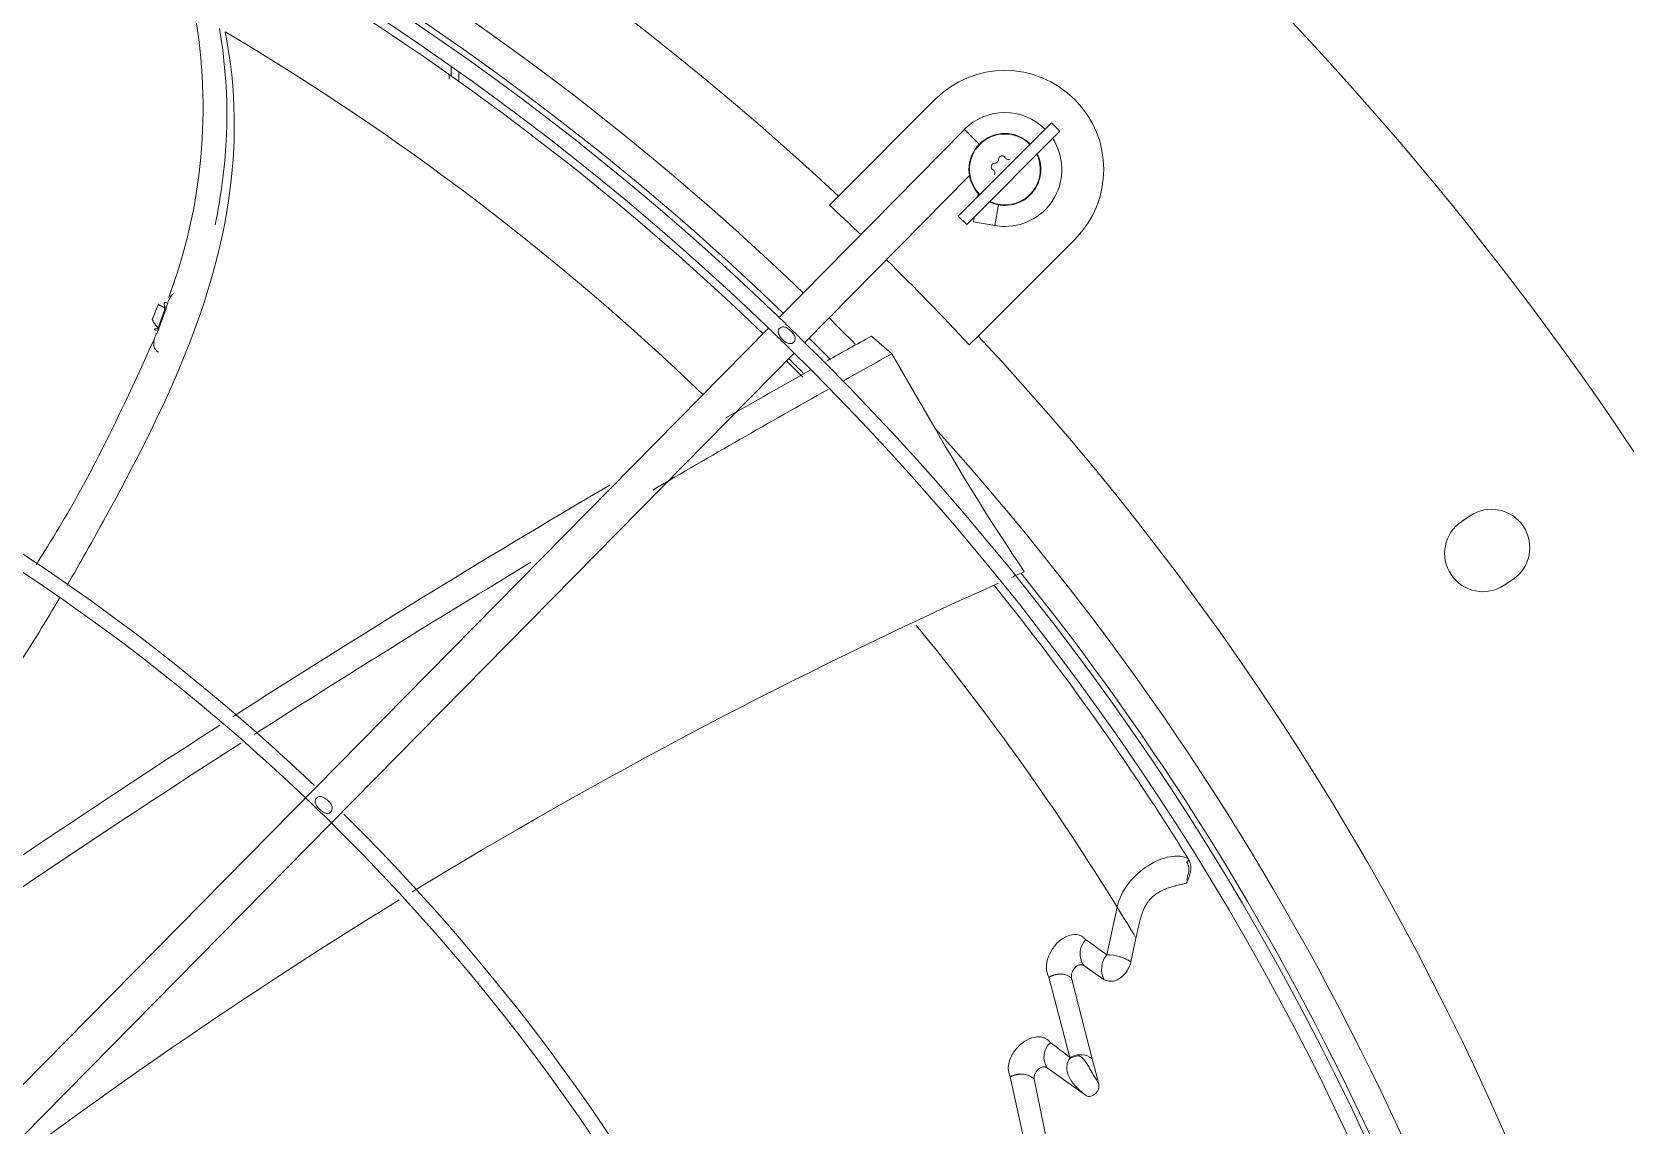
# Model space of a CAD drawing. Header units: millimetres. Extents: x 113490 to 142599, y -20467 to 115.
# Drawn here: x 126723.5 to 126989.3, y -11165.8 to -10983.5 of the extents above; entities that cross this region are included whole.
import ezdxf

# ---------------------------------------------------------------- set-up
doc = ezdxf.new("R2010")
doc.units = ezdxf.units.MM
doc.layers.add('DV3_0', color=7, linetype='Continuous')

msp = doc.modelspace()

# ---------------------------------------------------------------- linework, layer by layer
at = {"layer": 'DV3_0', "color": 7, "linetype": 'Continuous', "lineweight": 15}
for p, q in [((126793.1, -10991.36), (126793.1, -10990.69)), ((126793.41, -10989.24), (126793.41, -10990.89)), ((126794.69, -10990.15), (126794.69, -10991.82)), ((126874.12, -10994.77), (126858.01, -11010.88)), ((126878.01, -11014.22), (126893.57, -10998.66)), ((126894.98, -11000.07), (126893.57, -10998.66)), ((126879.03, -10999.77), (126848.11, -11031.12)), ((126894.98, -11000.07), (126879.43, -11015.63)), ((126852.41, -11035.3), (126879.88, -11007.45)), ((126858.01, -11010.88), (126856.52, -11012.37)), ((126881.35, -11010.47), (126881.27, -11010.96)), ((126878.01, -11014.22), (126879.43, -11015.63)), ((126880.66, -11014.4), (126880.53, -11015.16)), ((126880.53, -11015.16), (126884.14, -11015.79)), ((126881.35, -11034.22), (126897.46, -11018.1)), ((126746.72, -11026.61), (126746.33, -11027.77)), ((126744.61, -11028.85), (126743.51, -11031.51)), ((126744.66, -11032.97), (126745.84, -11029.65)), ((126745.84, -11029.65), (126745.72, -11029.59)), ((126846.36, -11032.9), (126693.62, -11187.79)), ((126743.89, -11034.75), (126743.21, -11036.14)), ((126866.92, -11037.2), (126863.52, -11034.24)), ((126879.86, -11035.71), (126881.35, -11034.22)), ((126697.94, -11191.95), (126850.66, -11037.08)), ((126874.14, -11049.64), (126866.92, -11037.2)), ((126963.42, -11064.19), (126962, -11065.13)), ((126969.11, -11075.78), (126970.53, -11074.83)), ((126916.14, -11125.41), (126916.13, -11125.42)), ((126904.53, -11129.47), (126902.79, -11137.41)), ((126907.66, -11134.62), (126906.81, -11138.56)), ((126902.34, -11141.56), (126898.94, -11139.2)), ((126893.13, -11141.15), (126896.65, -11154.53)), ((126896.92, -11141.31), (126900.33, -11154.74)), ((126899.26, -11160.84), (126892.86, -11156.25)), ((126896.65, -11154.53), (126896.56, -11154.73)), ((126900.33, -11154.74), (126901.44, -11158.93)), ((126886.68, -11157.76), (126889.32, -11169.95)), ((126890.69, -11158.13), (126893.98, -11174.37))]:
    msp.add_line(p, q, dxfattribs=at)
at = {"layer": 'DV3_0', "color": 7, "linetype": 'Continuous', "lineweight": 20}
for p, q in [((126881.52, -11002.22), (126879.03, -10999.77)), ((126884.75, -11012.35), (126884.14, -11015.79)), ((126744.53, -11032.91), (126745.72, -11029.59))]:
    msp.add_line(p, q, dxfattribs=at)
at = {"layer": 'DV3_0', "color": 7, "linetype": 'Continuous', "lineweight": 15}
for centre, radius, start, end in [((126532.24, -11359.99), 551.5, 15.4775, 74.5225), ((126532.24, -11359.99), 477.5, 46.9802, 133.0198), ((126532.24, -11359.99), 456, 45.9967, 135.345), ((126532.24, -11359.99), 453.5, 45.9921, 90), ((126532.24, -11359.99), 457, 46.1533, 71.5308), ((126531.95, -11360.29), 452.62, 46.1596, 59.0713), ((126662.13, -10996.17), 89.89, 340.2075, 11.1643), ((126671.18, -10997.37), 84.81, 350.506, 9.7892), ((126885.79, -11006.44), 16.5, 315, 135), ((126885.79, -11006.44), 9.5, 45, 135.4011), ((126885.79, -11006.44), 6, 45, 225), ((126885.79, -11006.44), 5.91, 45, 225), ((126885.79, -11006.44), 9.5, 270, 32.8243), ((126885.79, -11006.44), 6, 244.4712, 25.5288), ((126885.79, -11006.44), 5.91, 244.7712, 25.2288), ((126884.14, -11004.79), 0.6, 268.8788, 1.1212), ((126885.34, -11004.77), 0.6, 28.8618, 181.1382), ((126886.39, -11004.19), 0.6, 208.8788, 301.1212), ((126884.12, -11005.99), 0.6, 88.8617, 241.1383), ((126883.54, -11007.04), 0.6, 328.8788, 61.1212), ((126657.08, -10995.56), 99.02, 348.2937, 350.8181), ((126532.24, -11359.99), 475.39, 46.1242, 46.989), ((126532.24, -11359.99), 346, 46.4603, 135.3186), ((126532.24, -11359.99), 343.5, 46.1768, 90), ((126885.79, -11006.44), 9.5, 260, 270), ((126532.24, -11359.99), 475.39, 43.011, 45.4011), ((126748.69, -11023.24), 10.53, 246.7388, 247.5077), ((126532.24, -11359.99), 453.5, 45.5613, 45.9921), ((126532.24, -11359.99), 456, 45.5718, 45.9967), ((126532.24, -11359.99), 453.5, 315.9918, 45.5613), ((126532.24, -11359.99), 456, 45.5635, 45.5718), ((126532.24, -11359.99), 456, 316.0129, 45.5635), ((126532.24, -11359.99), 457, 44.7675, 45.4011), ((127751.82, -12646.64), 1840.9, 118.85102, 119.11114), ((126532.24, -11359.99), 477.5, 316.9802, 43.0198), ((126532.41, -11360.07), 451.61, 44.9426, 45.422), ((126531.95, -11360.29), 452.62, 44.9736, 45.3982), ((127797.63, -12718.12), 1921.39, 118.97291, 119.25077), ((127751.82, -12646.64), 1840.9, 119.21123, 119.71692), ((127797.63, -12718.12), 1921.39, 119.33543, 120.34114), ((127227.13, -10846.16), 407.44, 209.9611, 213.9179), ((127751.82, -12646.64), 1840.9, 120.41446, 122.71107), ((126966.97, -11069.51), 6.4, 303.75, 123.75), ((126965.56, -11070.45), 6.4, 123.75, 303.75), ((127797.63, -12718.12), 1921.39, 121.04565, 122.66649), ((127241.25, -11871.46), 872.22, 113.81734, 113.97137), ((126532.24, -11359.99), 457, 12.0648, 38.7918), ((127241.25, -11871.46), 872.22, 114.12782, 121.39321), ((126531.95, -11360.29), 452.62, 31.8629, 38.9292), ((127751.82, -12646.64), 1840.9, 122.79128, 126.30553), ((127797.63, -12718.12), 1921.39, 122.74609, 126.08801), ((126532.24, -11359.99), 343.5, 46.146, 46.1768), ((126532.24, -11359.99), 343.5, 45.622, 46.146), ((126532.24, -11359.99), 343.5, 315.6512, 45.622), ((126532.24, -11359.99), 346, 316.5062, 45.3204), ((127241.25, -11871.46), 872.22, 121.56134, 127.88902), ((126626.66, -11302.12), 327.14, 30.7976, 31.8538), ((126901.69, -11137.25), 3.37, 135.5263, 215.3895), ((126794.75, -11284.08), 182.17, 53.6224, 54.9817), ((126905.72, -11139.83), 3.8, 140.4176, 207.0601), ((126902.88, -11144.73), 7.32, 57.4467, 90.6656), ((126902.95, -11144.46), 7.05, 56.8109, 91.3014), ((126895.46, -11154.45), 3.16, 130.9121, 214.6491), ((126793.31, -11287.54), 168.44, 52.1547, 53.5467), ((126898.86, -11156.22), 2.74, 147.2142, 153.9637), ((126898.49, -11157.99), 3.78, 95.905, 120.715), ((126897.36, -11156.04), 1.96, 57.2613, 67.8559)]:
    msp.add_arc(centre, radius, start, end, dxfattribs=at)
at = {"layer": 'DV3_0', "color": 7, "linetype": 'Continuous', "lineweight": 20}
for centre, radius, start, end in [((126532.24, -11359.99), 461.75, 46.1456, 74.9574), ((126534.26, -11358.1), 435.17, 46.1979, 59.4106), ((126532.24, -11359.99), 461.75, 44.6314, 45.4011), ((126532.24, -11359.99), 461.75, 11.9044, 42.2304), ((126534.26, -11358.1), 435.17, 31.6947, 39.3007)]:
    msp.add_arc(centre, radius, start, end, dxfattribs=at)
at = {"layer": 'DV3_0', "color": 7, "linetype": 'Continuous', "lineweight": 15}
for points, knots in [([(126729.32, -11075.81), (126731.52, -11072.04), (126733.66, -11068.24), (126740.4, -11055.96), (126744.86, -11047.36), (126752.11, -11029.8), (126754.9, -11020.83), (126757.64, -11002.5), (126757.62, -10993.13), (126755.71, -10983.5)], [0.5681808, 0.5681808, 0.5681808, 0.5681808, 0.625, 0.625, 0.75, 0.75, 0.875, 0.875, 1, 1, 1, 1]), ([(126881.56, -11010.66), (126881.55, -11010.68), (126881.5, -11010.73), (126881.4, -11010.83), (126881.31, -11010.92), (126881.27, -11010.96)], [0.93699996, 0.93699996, 0.93699996, 0.93699996, 0.94570082, 0.97250001, 1, 1, 1, 1]), ([(126745.72, -11029.59), (126745.72, -11029.57), (126745.72, -11029.53), (126745.7, -11029.48), (126745.68, -11029.41), (126745.65, -11029.33), (126745.6, -11029.23), (126745.54, -11029.07), (126745.5, -11028.91), (126745.51, -11028.72), (126745.63, -11028.58), (126745.82, -11028.66), (126745.91, -11028.7)], [0, 0, 0, 0, 0.012084, 0.035764, 0.071851, 0.12021, 0.179925, 0.272988, 0.439319, 0.559714, 0.789237, 1, 1, 1, 1]), ([(126745.84, -11029.65), (126745.86, -11029.58), (126745.92, -11029.41), (126746.02, -11029.04), (126746.15, -11028.58), (126746.39, -11027.97), (126746.69, -11027.45), (126747.03, -11027.21), (126747.16, -11027.15)], [0, 0, 0, 0, 0.0429002, 0.1091943, 0.2347989, 0.3498566, 0.5249439, 0.6190596, 0.6190596, 0.6190596, 0.6190596]), ([(126744.53, -11032.91), (126744.49, -11032.86), (126744.4, -11032.76), (126744.28, -11032.61), (126744.16, -11032.47), (126744.05, -11032.33), (126743.95, -11032.19), (126743.86, -11032.06), (126743.78, -11031.94), (126743.71, -11031.82), (126743.66, -11031.71), (126743.62, -11031.6), (126743.59, -11031.51), (126743.58, -11031.42), (126743.58, -11031.34), (126743.61, -11031.27), (126743.63, -11031.23), (126743.65, -11031.22)], [0, 0, 0, 0, 0.0311661, 0.0627807, 0.0948218, 0.1272711, 0.1601151, 0.1933452, 0.2269583, 0.2609572, 0.2953511, 0.3301562, 0.3653956, 0.4011001, 0.4373078, 0.4740646, 0.5114239, 0.5114239, 0.5114239, 0.5114239]), ([(126745.72, -11029.59), (126745.67, -11029.56), (126745.57, -11029.5), (126745.44, -11029.43), (126745.31, -11029.35), (126745.2, -11029.29), (126745.09, -11029.23), (126744.99, -11029.18), (126744.91, -11029.13), (126744.83, -11029.09), (126744.76, -11029.06), (126744.7, -11029.04), (126744.65, -11029.02), (126744.62, -11029), (126744.59, -11028.99), (126744.57, -11028.99), (126744.56, -11029), (126744.56, -11029), (126744.56, -11029)], [0, 0, 0, 0, 0.0311137, 0.0619047, 0.0923728, 0.1225191, 0.1523454, 0.1818546, 0.2110506, 0.2399387, 0.268525, 0.2968177, 0.3248276, 0.3525658, 0.3800436, 0.4072714, 0.4342595, 0.4395457, 0.4395457, 0.4395457, 0.4395457]), ([(126744.56, -11036.92), (126744.51, -11036.89), (126744.43, -11036.83), (126744.32, -11036.73), (126744.23, -11036.64), (126744.14, -11036.55), (126744.07, -11036.45), (126743.96, -11036.3), (126743.85, -11036.07), (126743.77, -11035.72), (126743.78, -11035.29), (126743.88, -11034.75), (126744.05, -11034.28), (126744.22, -11033.91), (126744.35, -11033.65), (126744.46, -11033.44), (126744.53, -11033.28), (126744.57, -11033.2), (126744.6, -11033.12), (126744.64, -11033.04), (126744.66, -11032.99), (126744.66, -11032.97)], [0, 0, 0, 0, 0.034241, 0.066465, 0.096696, 0.125001, 0.151472, 0.176226, 0.25207, 0.325623, 0.425466, 0.55097, 0.706068, 0.768852, 0.834053, 0.905379, 0.925458, 0.944909, 0.964128, 0.982722, 1, 1, 1, 1]), ([(126744.19, -11033.27), (126744.13, -11033.26), (126744.02, -11033.23), (126743.89, -11033.15), (126743.88, -11033.08), (126743.99, -11033.04), (126744.14, -11033.03), (126744.31, -11033.03), (126744.43, -11033.02), (126744.51, -11032.98), (126744.53, -11032.93), (126744.53, -11032.91)], [0, 0, 0, 0, 0.128959, 0.223426, 0.47224, 0.607766, 0.749503, 0.893225, 0.958473, 0.988067, 1, 1, 1, 1]), ([(126850.58, -11035.25), (126850.53, -11035.29), (126850.44, -11035.37), (126850.21, -11035.49), (126849.81, -11035.52), (126849.38, -11035.34), (126848.99, -11035.08), (126848.68, -11034.8), (126848.4, -11034.5), (126848.13, -11034.12), (126847.94, -11033.7), (126847.97, -11033.31), (126848.08, -11033.07), (126848.16, -11032.98), (126848.2, -11032.94)], [0, 0, 0, 0, 0.040419, 0.081737, 0.180004, 0.318741, 0.407079, 0.502384, 0.597672, 0.685216, 0.821732, 0.918627, 0.959704, 1, 1, 1, 1]), ([(126848.2, -11032.94), (126848.25, -11032.9), (126848.34, -11032.82), (126848.58, -11032.7), (126848.98, -11032.66), (126849.41, -11032.84), (126849.79, -11033.11), (126850.1, -11033.38), (126850.38, -11033.68), (126850.66, -11034.06), (126850.84, -11034.48), (126850.81, -11034.87), (126850.7, -11035.11), (126850.62, -11035.2), (126850.58, -11035.25)], [0, 0, 0, 0, 0.040441, 0.08184, 0.180502, 0.319168, 0.407275, 0.502441, 0.597059, 0.684342, 0.821198, 0.918588, 0.959713, 1, 1, 1, 1]), ([(126743.21, -11036.14), (126739.18, -11044.97), (126733.85, -11056.5), (126726.78, -11068.25), (126724.15, -11072.38)], [0, 0, 0, 0, 0.1495548, 0.2319685, 0.2319685, 0.2319685, 0.2319685]), ([(126659.82, -11162.1), (126661.38, -11160.46), (126662.94, -11158.82), (126671.48, -11149.86), (126678.42, -11142.62), (126691.86, -11127.94), (126698.35, -11120.53), (126710.41, -11105.22), (126715.95, -11097.32), (126723.51, -11085.5), (126725.82, -11081.73), (126728.07, -11077.93)], [0.0971663, 0.0971663, 0.0971663, 0.0971663, 0.125, 0.125, 0.25, 0.25, 0.375, 0.375, 0.5, 0.5, 0.557529, 0.557529, 0.557529, 0.557529]), ([(126770.96, -11111.27), (126771.01, -11111.23), (126771.1, -11111.14), (126771.34, -11111.03), (126771.74, -11110.99), (126772.17, -11111.17), (126772.56, -11111.43), (126772.87, -11111.71), (126773.15, -11112.01), (126773.42, -11112.38), (126773.6, -11112.81), (126773.57, -11113.2), (126773.46, -11113.44), (126773.38, -11113.53), (126773.34, -11113.57)], [0, 0, 0, 0, 0.040471, 0.081926, 0.180876, 0.319892, 0.408079, 0.503208, 0.597701, 0.68481, 0.821378, 0.918632, 0.959731, 1, 1, 1, 1]), ([(126773.34, -11113.57), (126773.3, -11113.61), (126773.21, -11113.7), (126772.97, -11113.81), (126772.57, -11113.85), (126772.14, -11113.67), (126771.75, -11113.4), (126771.44, -11113.13), (126771.16, -11112.83), (126770.89, -11112.45), (126770.7, -11112.03), (126770.73, -11111.64), (126770.84, -11111.4), (126770.92, -11111.31), (126770.96, -11111.27)], [0, 0, 0, 0, 0.040443, 0.081793, 0.180216, 0.319289, 0.407802, 0.503208, 0.598506, 0.68594, 0.822069, 0.918689, 0.959722, 1, 1, 1, 1]), ([(126904.53, -11129.47), (126904.82, -11128.05), (126905.5, -11126.71), (126907.32, -11124.35), (126908.46, -11123.33), (126910.88, -11121.79), (126912.16, -11121.26), (126914.52, -11120.84), (126915.59, -11120.94), (126916.37, -11121.36)], [0, 0, 0, 0, 0.25, 0.25, 0.5, 0.5, 0.75, 0.75, 1, 1, 1, 1]), ([(126916.37, -11121.36), (126916.44, -11121.42), (126916.45, -11121.51), (126916.36, -11121.72), (126916.26, -11121.84), (126916.13, -11121.92)], [0, 0, 0, 0, 0.5, 0.5, 1, 1, 1, 1]), ([(126916.37, -11121.36), (126916.4, -11121.43), (126916.48, -11121.56), (126916.57, -11121.76), (126916.66, -11121.96), (126916.73, -11122.18), (126916.78, -11122.39), (126916.81, -11122.61), (126916.82, -11122.83), (126916.82, -11123.14), (126916.78, -11123.54), (126916.65, -11124.02), (126916.49, -11124.49), (126916.31, -11124.95), (126916.19, -11125.26), (126916.13, -11125.42)], [0, 0, 0, 0, 0.053441, 0.106823, 0.159977, 0.212862, 0.265557, 0.318103, 0.370297, 0.421864, 0.536324, 0.651095, 0.76641, 0.882048, 1, 1, 1, 1]), ([(126916.13, -11121.92), (126916.16, -11121.97), (126916.22, -11122.07), (126916.29, -11122.22), (126916.35, -11122.38), (126916.4, -11122.53), (126916.45, -11122.68), (126916.48, -11122.87), (126916.51, -11123.13), (126916.49, -11123.51), (126916.38, -11123.98), (126916.25, -11124.33), (126916.18, -11124.52)], [0, 0, 0, 0, 0.065844, 0.129396, 0.190719, 0.249962, 0.307355, 0.36321, 0.475873, 0.588457, 0.784846, 1, 1, 1, 1]), ([(126907.66, -11134.62), (126907.72, -11134.38), (126907.82, -11133.86), (126908.03, -11132.89), (126908.27, -11131.85), (126908.59, -11130.76), (126908.91, -11129.89), (126909.27, -11129.17), (126909.6, -11128.65), (126910, -11128.15), (126910.48, -11127.68), (126911.07, -11127.22), (126911.78, -11126.79), (126912.53, -11126.45), (126913.19, -11126.22), (126913.65, -11126.07), (126914.02, -11125.97), (126914.38, -11125.88), (126914.72, -11125.8), (126915.04, -11125.72), (126915.35, -11125.64), (126915.64, -11125.57), (126915.9, -11125.49), (126916.05, -11125.44), (126916.13, -11125.42)], [0, 0, 0, 0, 0.040231, 0.086345, 0.160439, 0.21481, 0.272378, 0.313799, 0.35158, 0.380362, 0.430328, 0.47797, 0.529874, 0.605985, 0.666019, 0.700163, 0.735058, 0.770693, 0.807058, 0.844149, 0.881968, 0.92053, 0.959861, 1, 1, 1, 1]), ([(126916.14, -11125.41), (126916.15, -11125.4), (126916.16, -11125.39), (126916.17, -11125.37), (126916.17, -11125.34), (126916.18, -11125.3), (126916.19, -11125.25), (126916.2, -11125.17), (126916.2, -11125.07), (126916.2, -11124.92), (126916.2, -11124.73), (126916.19, -11124.59), (126916.18, -11124.52)], [0, 0, 0, 0, 0.045104, 0.093894, 0.147075, 0.205242, 0.268921, 0.338596, 0.464685, 0.615485, 0.788015, 1, 1, 1, 1]), ([(126899.28, -11134.89), (126899.22, -11134.81), (126899.1, -11134.66), (126898.8, -11134.41), (126898.17, -11134.04), (126896.96, -11133.95), (126895.36, -11134.6), (126894.17, -11135.75), (126893.41, -11136.91), (126892.97, -11137.87), (126892.71, -11138.97), (126892.69, -11140.15), (126892.98, -11140.81), (126893.13, -11141.15)], [0, 0, 0, 0, 0.027264, 0.054523, 0.113506, 0.240954, 0.387043, 0.554418, 0.629062, 0.712518, 0.803043, 0.898853, 1, 1, 1, 1]), ([(126898.94, -11139.2), (126898.91, -11139.19), (126898.86, -11139.16), (126898.78, -11139.12), (126898.7, -11139.09), (126898.57, -11139.07), (126898.41, -11139.06), (126898.2, -11139.1), (126897.98, -11139.19), (126897.67, -11139.37), (126897.39, -11139.64), (126897.16, -11139.98), (126897.04, -11140.23), (126896.95, -11140.47), (126896.9, -11140.7), (126896.88, -11140.91), (126896.88, -11141.12), (126896.91, -11141.24), (126896.92, -11141.31)], [0, 0, 0, 0, 0.029362, 0.058549, 0.087832, 0.117479, 0.179817, 0.243639, 0.313764, 0.385745, 0.542709, 0.6233, 0.703555, 0.766315, 0.828517, 0.887168, 0.943896, 1, 1, 1, 1]), ([(126906.81, -11138.56), (126906.79, -11138.65), (126906.71, -11138.98), (126906.39, -11139.87), (126905.68, -11140.85), (126904.72, -11141.53), (126903.91, -11141.82), (126903.08, -11141.86), (126902.59, -11141.66), (126902.34, -11141.56)], [0, 0, 0, 0, 0.040227, 0.156523, 0.425511, 0.56901, 0.708916, 0.851779, 1, 1, 1, 1]), ([(126893.13, -11141.15), (126893.18, -11141.12), (126893.26, -11141.08), (126893.39, -11141.01), (126893.52, -11140.95), (126893.66, -11140.89), (126893.79, -11140.84), (126893.92, -11140.8), (126894.05, -11140.76), (126894.18, -11140.72), (126894.31, -11140.69), (126894.43, -11140.67), (126894.55, -11140.65), (126894.67, -11140.63), (126894.79, -11140.62), (126894.9, -11140.61), (126895.02, -11140.61), (126895.12, -11140.61), (126895.23, -11140.61), (126895.33, -11140.62), (126895.49, -11140.64), (126895.71, -11140.67), (126895.98, -11140.74), (126896.23, -11140.84), (126896.48, -11140.96), (126896.72, -11141.11), (126896.85, -11141.24), (126896.92, -11141.31)], [0, 0, 0, 0, 0.033962, 0.067022, 0.09926, 0.130745, 0.161535, 0.191676, 0.221209, 0.250165, 0.278572, 0.30645, 0.333819, 0.360694, 0.387087, 0.413011, 0.438473, 0.463484, 0.488049, 0.512176, 0.535866, 0.604535, 0.676059, 0.750915, 0.829536, 0.912374, 1, 1, 1, 1]), ([(126893.39, -11152.06), (126893.29, -11151.94), (126893.1, -11151.7), (126892.74, -11151.44), (126892.35, -11151.25), (126891.94, -11151.13), (126891.52, -11151.09), (126890.69, -11151.11), (126889.38, -11151.54), (126888.11, -11152.56), (126887.27, -11153.61), (126886.74, -11154.53), (126886.4, -11155.59), (126886.3, -11156.74), (126886.55, -11157.42), (126886.68, -11157.76)], [0, 0, 0, 0, 0.044448, 0.08732, 0.128788, 0.169031, 0.208035, 0.245711, 0.394808, 0.553958, 0.628764, 0.712553, 0.803274, 0.899084, 1, 1, 1, 1]), ([(126892.86, -11156.25), (126892.84, -11156.23), (126892.79, -11156.2), (126892.7, -11156.16), (126892.62, -11156.13), (126892.49, -11156.1), (126892.32, -11156.08), (126892.1, -11156.11), (126891.87, -11156.18), (126891.56, -11156.34), (126891.27, -11156.58), (126891.02, -11156.87), (126890.88, -11157.1), (126890.78, -11157.32), (126890.71, -11157.52), (126890.67, -11157.73), (126890.66, -11157.94), (126890.68, -11158.07), (126890.69, -11158.13)], [0, 0, 0, 0, 0.030086, 0.060141, 0.090432, 0.121217, 0.185591, 0.251321, 0.32233, 0.394829, 0.548781, 0.625513, 0.701915, 0.762387, 0.822068, 0.88272, 0.941531, 1, 1, 1, 1]), ([(126896.4, -11155.01), (126896.23, -11155.35), (126896.15, -11155.71), (126896.11, -11156.41), (126896.15, -11156.76), (126896.32, -11157.41), (126896.45, -11157.71), (126896.76, -11158.28), (126896.94, -11158.54), (126897.33, -11159.03), (126897.53, -11159.26), (126897.93, -11159.67), (126898.13, -11159.86), (126898.7, -11160.37), (126899.04, -11160.65), (126899.26, -11160.84)], [0, 0, 0, 0, 0.125, 0.125, 0.25, 0.25, 0.375, 0.375, 0.5, 0.5, 0.625, 0.625, 0.75, 0.75, 1, 1, 1, 1]), ([(126896.65, -11154.53), (126897.23, -11154.2), (126897.96, -11154.03), (126899.31, -11154.11), (126899.93, -11154.35), (126900.33, -11154.74)], [0, 0, 0, 0, 0.5, 0.5, 1, 1, 1, 1]), ([(126901.44, -11158.93), (126901.3, -11158.66), (126901.11, -11158.35), (126900.69, -11157.66), (126900.46, -11157.26), (126900.09, -11156.62), (126899.96, -11156.4), (126899.7, -11155.94), (126899.56, -11155.71), (126899.27, -11155.27), (126899.12, -11155.05), (126898.8, -11154.68), (126898.62, -11154.52), (126898.42, -11154.39)], [0, 0, 0, 0, 0.25, 0.25, 0.5, 0.5, 0.625, 0.625, 0.75, 0.75, 0.875, 0.875, 1, 1, 1, 1]), ([(126886.68, -11157.76), (126886.72, -11157.74), (126886.81, -11157.69), (126886.95, -11157.63), (126887.08, -11157.57), (126887.21, -11157.53), (126887.34, -11157.49), (126887.47, -11157.45), (126887.59, -11157.42), (126887.71, -11157.39), (126887.82, -11157.37), (126887.92, -11157.36), (126888.03, -11157.34), (126888.12, -11157.33), (126888.21, -11157.32), (126888.3, -11157.32), (126888.38, -11157.31), (126888.46, -11157.31), (126888.53, -11157.31), (126888.59, -11157.31), (126888.65, -11157.32), (126888.85, -11157.32), (126889.16, -11157.36), (126889.57, -11157.46), (126889.92, -11157.59), (126890.22, -11157.75), (126890.48, -11157.93), (126890.62, -11158.07), (126890.69, -11158.13)], [0, 0, 0, 0, 0.032977, 0.064623, 0.095011, 0.124194, 0.152217, 0.179111, 0.204897, 0.229593, 0.25321, 0.275753, 0.297227, 0.317632, 0.336967, 0.355229, 0.372416, 0.388523, 0.403544, 0.417476, 0.430311, 0.442045, 0.545349, 0.644314, 0.739144, 0.829909, 0.916758, 1, 1, 1, 1]), ([(126899.26, -11160.84), (126899.43, -11160.97), (126899.67, -11161.03), (126900.2, -11160.99), (126900.5, -11160.88), (126900.91, -11160.55), (126901.04, -11160.42), (126901.26, -11160.11), (126901.34, -11159.94), (126901.45, -11159.63), (126901.48, -11159.49), (126901.49, -11159.21), (126901.48, -11159.08), (126901.44, -11158.93)], [0, 0, 0, 0, 0.25, 0.25, 0.5, 0.5, 0.625, 0.625, 0.75, 0.75, 0.875, 0.875, 1, 1, 1, 1])]:
    msp.add_open_spline(points, degree=3, knots=knots, dxfattribs=at)

doc.saveas('drawing.dxf')
